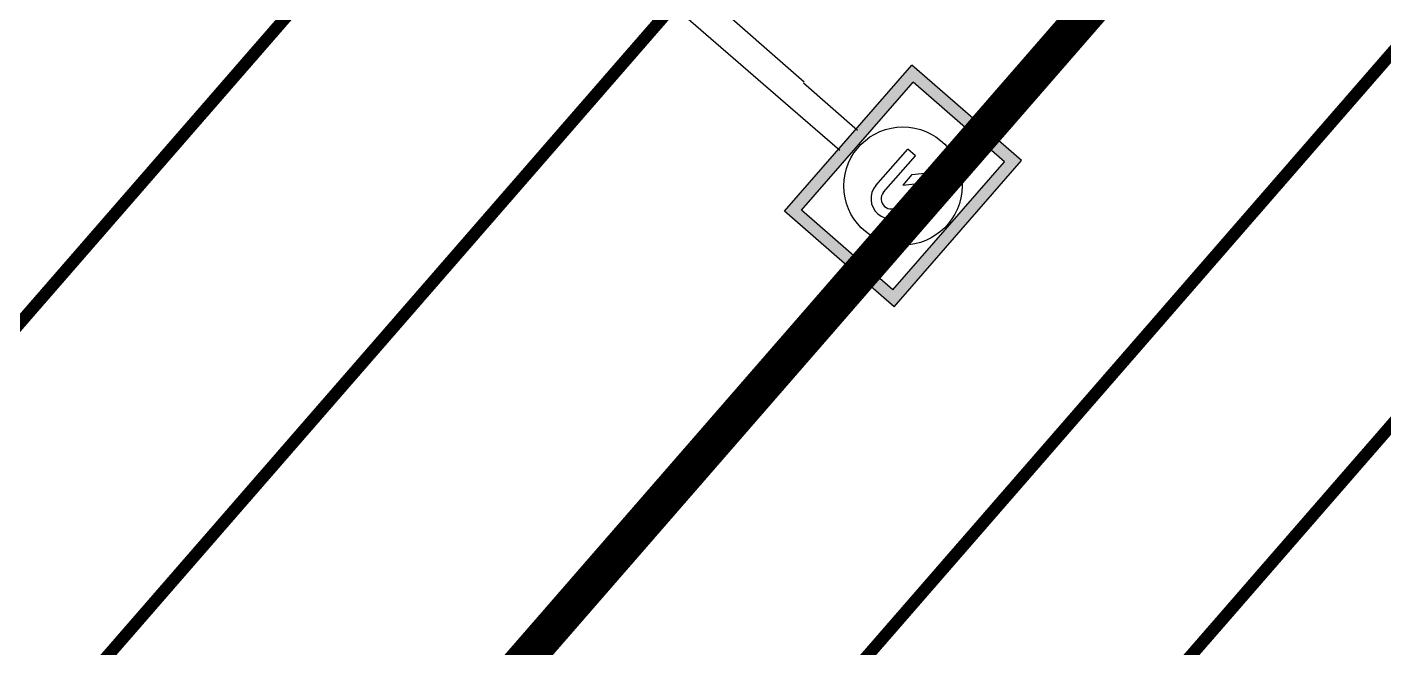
# Model space of a CAD drawing. Extents: x 529560 to 530007, y 3020699 to 3021211.
# Drawn here: x 529702.87 to 529719.55, y 3020873.53 to 3020881.17 of the extents above; entities that cross this region are included whole.
import ezdxf

# ---------------------------------------------------------------- set-up
doc = ezdxf.new("R2010")
doc.units = 0
doc.header["$LTSCALE"] = 0.5
doc.linetypes.add('JTSS01', pattern=[6, 2, -4])
doc.layers.add('@-交通信号', color=7, linetype='CONTINUOUS')
doc.layers.add('@-隔离栏', color=7, linetype='CONTINUOUS')
doc.layers.add('@-道路标线', color=7, linetype='CONTINUOUS', lineweight=0)
doc.linetypes.add('FENCELINE1', pattern='A,6.349999999999998,-2.54,[133,ltypeshp.shx,S=2.54,R=0,X=-2.54,Y=0],-2.54,25.4', length=36.83)

# ---------------------------------------------------------------- blocks, each defined once
blk = doc.blocks.new('A$C6DDB773E')
at = {"layer": '@-交通信号'}
h = blk.add_hatch(color=256, dxfattribs=at)
h.paths.add_polyline_path([(4.71303937957e-05, 6376.703222941461), (596.356948650151, 6376.703222941461), (596.356948650151, 5581.560687581792), (4.71303937957e-05, 5581.560687581792)])
h.paths.add_polyline_path([(49.6964555903687, 6327.006814481487), (546.6605401901761, 6327.006814481487), (546.6605401901761, 5631.257096041765), (49.6964555903687, 5631.257096041765)], flags=16)
at = {"layer": '@-交通信号', "color": 7}
for p, q in [((4.71303937957e-05, 6376.703222941461), (4.71303937957e-05, 5581.560687581792)), ((4.71303937957e-05, 6376.703222941461), (596.356948650151, 6376.703222941461)), ((596.356948650151, 6376.703222941461), (596.356948650151, 5581.560687581792)), ((49.6964555903687, 6327.006814481472), (49.6964555903687, 5631.257096041765)), ((49.6964555903687, 6327.006814481487), (546.6605401901761, 6327.006814481487)), ((546.6605401901761, 6327.006814481487), (546.6605401901761, 5631.257096041765)), ((596.356948650151, 5978.026536306353), (595.2515296948258, 5979.131955261662)), ((341.4282346671098, 5852.236726243049), (382.6782346671098, 5852.236726243049)), ((49.6964555903687, 5631.257096041765), (546.6605401901761, 5631.257096041765)), ((4.71303937957e-05, 5581.560687581792), (596.356948650151, 5581.560687581792))]:
    blk.add_line(p, q, dxfattribs=at)
at = {"layer": '@-交通信号'}
for p, q in [((217.6782346671098, 6050.704342395649), (217.6782346671098, 5932.011726243072)), ((258.9282346671098, 6050.704342395649), (258.9282346671098, 5932.011726243072)), ((341.4282346671098, 6050.704342395649), (341.4282346671098, 5852.236726243049)), ((382.6782346671098, 6050.704342395649), (382.6782346671098, 5852.236726243049)), ((883.7580822265592, 6039.278419016949), (589.4985438758157, 6038.403090783338)), ((2377.104422670789, 6043.422899726196), (883.7580822265592, 6039.278419016949)), ((175.8032346671098, 5919.736726243049), (175.8032346671098, 5977.236726243049)), ((217.6782346671098, 5932.011726243072), (175.8032346671098, 5977.236726243049)), ((300.8032346671098, 5977.236726243049), (258.9282346671098, 5932.011726243072)), ((300.8032346671098, 5919.736726243049), (300.8032346671098, 5977.236726243049)), ((238.3032346671098, 5852.236726243049), (175.8032346671098, 5919.736726243049)), ((300.8032346671098, 5919.736726243049), (238.3032346671098, 5852.236726243049)), ((883.7580822265592, 5928.259852350457), (589.4985438758157, 5929.243029086939)), ((2370.086898049223, 5918.467753671751), (883.7580822265592, 5923.251897167763))]:
    blk.add_line(p, q, dxfattribs=at)
at = {"layer": '@-交通信号', "color": 7}
blk.add_circle((298.1784978902433, 5979.131955261633), 242.1889796194, dxfattribs=at)
at = {"layer": '@-交通信号'}
for radius in [82.49999999999545, 41.24999999999771]:
    blk.add_arc((300.1782346671098, 6050.704342395649), radius, 0, 180, dxfattribs=at)

msp = doc.modelspace()

# ---------------------------------------------------------------- linework, layer by layer
at = {"layer": '@-道路标线', "color": 7, "linetype": 'JTSS01', "ltscale": 2, "const_width": 0.1499999999999999, "elevation": 1475.285, "flags": 128}
for points in [[(529627.3136506364, 3020790.730360674), (529733.0186121793, 3020912.311808114)], [(529629.8902549307, 3020788.359530205), (529734.9941174404, 3020909.249595809)], [(529717.526843284, 3020878.413734886), (529704.4045440017, 3020863.320515831)], [(529719.7908261431, 3020876.445389995), (529706.6685268601, 3020861.352170937)]]:
    msp.add_lwpolyline(points, dxfattribs=at)
at = {"layer": '@-道路标线', "color": 30, "linetype": 'Continuous', "ltscale": 0.08, "const_width": 0.1499999999999999, "elevation": 1475.285, "flags": 128}
for points in [[(529701.9141628569, 3020865.48569521), (529737.110730234, 3020905.968654032)], [(529722.5299405, 3020888.740647825), (529702.1405611425, 3020865.288860721)]]:
    msp.add_lwpolyline(points, dxfattribs=at)
at = {"layer": '@-道路标线', "color": 7, "linetype": 'Continuous', "const_width": 0.1499999999999999, "elevation": 1475.285, "flags": 128}
msp.add_lwpolyline([(529738.97334948, 3020903.081425288), (529717.526843284, 3020878.413734886)], dxfattribs=at)
at = {"layer": '@-隔离栏', "color": 4, "linetype": 'FENCELINE1', "ltscale": 0.1, "const_width": 0.2999999999999997, "elevation": 1475.285, "flags": 128}
msp.add_lwpolyline([(529691.4121780874, 3020853.177733536), (529727.3567002971, 3020894.52098718)], dxfattribs=at)

# ---------------------------------------------------------------- block references
at = {"layer": '@-交通信号', "xscale": 0.0029999997133559, "yscale": 0.0029999996932092, "zscale": 0.0030000000000427, "rotation": 138.9275795852358}
msp.add_blockref('A$C6DDB773E', (529726.0949184698, 3020892.149853557), dxfattribs=at)

doc.saveas('drawing.dxf')
